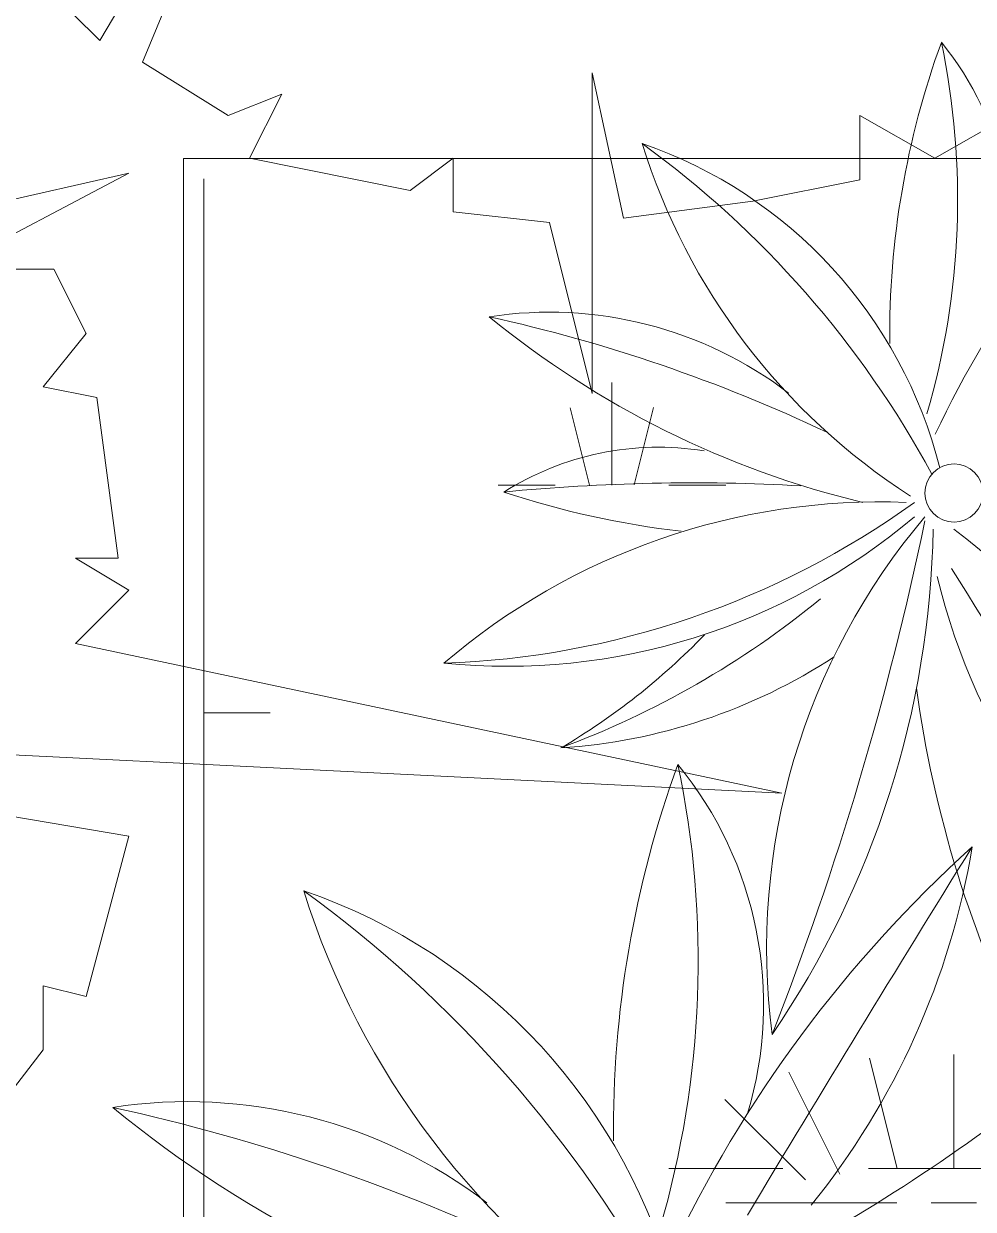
# Model space of a CAD drawing. Header units: millimetres. Extents: x 5357 to 259384, y -16348 to 109893.
# Drawn here: x 60174 to 60640, y 54771 to 55352 of the extents above; entities that cross this region are included whole.
import ezdxf

# ---------------------------------------------------------------- set-up
doc = ezdxf.new("R2010")
doc.units = ezdxf.units.MM
for name, color, linetype, lineweight in [('A-FLOR-PATT', 8, 'Continuous', 9), ('A-WALL', 113, 'Continuous', 9), ('G-IMPT', 8, 'Continuous', 9), ('L-PLNT', 71, 'Continuous', 9), ('L-PLNT-1', 7, 'Continuous', 9)]:
    doc.layers.add(name, color=color, linetype=linetype, lineweight=lineweight)

# ---------------------------------------------------------------- blocks, each defined once
blk = doc.blocks.new('CAY MAI VAN PHUC - CAY DUC SOC_dwg-2256080-TKCS_MB CẢNH QUAN CÂY XANH')
at = {"layer": 'G-IMPT', "flags": 128}
for points in [[(-326.32, 273.51), (-472.63, 306.73), (-359.57, 246.93), (-426.08, 246.93), (-446.03, 207.06), (-419.43, 173.84), (-452.68, 167.2), (-465.98, 67.53), (-439.38, 67.53), (-472.63, 47.6), (-439.38, 14.37), (-878.31, -78.65), (-80.26, -38.78), (-472.63, -105.23), (-446.03, -204.89), (-419.43, -198.25), (-419.43, -238.12), (-352.92, -324.49)], [(-326.32, -297.92), (-339.62, -364.36), (-313.02, -377.65), (-206.61, -271.34), (-366.22, -550.4), (-259.82, -417.52), (-213.26, -444.09), (-166.71, -417.52), (-166.71, -457.38), (-100.21, -470.67), (-19.93, -481.36), (-0.45, -390.94), (-0.45, -590.27), (26.15, -483.96), (86.01, -477.32), (86.01, -444.09), (112.61, -464.03), (212.36, -444.09), (192.41, -404.23), (225.66, -417.52), (278.87, -384.29), (199.06, -191.6), (305.47, -371), (338.72, -337.78)]]:
    blk.add_lwpolyline(points, dxfattribs=at)
blk = doc.blocks.new('CAY MAI VAN PHUC - CAY BONG TRANG-2256527-TKCS_MB CẢNH QUAN CÂY XANH')
at = {"extrusion": (0, 0, -1), "xscale": 0.7894736842105263, "yscale": 0.7894736842105263, "zscale": -0.7894736842105263, "rotation": 180}
blk.add_blockref('CAY MAI VAN PHUC - CAY DUC SOC_dwg-2256080-TKCS_MB CẢNH QUAN CÂY XANH', (0, 0), dxfattribs=at)
blk = doc.blocks.new('CAY DUA VAN PHAT - CAY DUA VAN PHAT_dwg-V456-TKCS_MB CẢNH QUAN CÂY XANH')
at = {"layer": 'G-IMPT'}
blk.add_circle((-146.8, 465.5), 28.5, dxfattribs=at)
for centre, radius, start, end in [((934.5, 1217.2), 484.2, 171.2807, 217.3319), ((2363.9, 1712), 1954, 192.4553, 205.3067), ((-423.2, 568.1), 1137.9, 13.4336, 39.4147), ((5.9, 342.3), 797.2, 32.8088, 72.6703), ((1228.1, 1817.9), 1216.7, 215.9709, 241.576), ((779.8, 1288.7), 567.6, 199.0692, 255.8486), ((519.7, 537.8), 657.8, 139.4024, 182.222), ((-816.9, 994.3), 837.6, 324.1916, 358.058), ((-595.9, 904.4), 619.1, 319.7296, 5.697), ((63.1, 862.6), 387.3, 171.2807, 217.3319), ((1206.7, 1258.5), 1563.2, 192.4553, 205.3067), ((-1023, 343.3), 910.3, 13.4336, 39.4147), ((93.6, 755), 285.3, 147.7766, 188.9369), ((1745.7, 721.9), 1902.5, 174.4112, 183.2032), ((-980.6, 631.9), 877.2, 6.6166, 18.285), ((-734.1, 1162.6), 893.4, 320.6802, 339.5986), ((-466.2, 1185.7), 660.5, 313.9588, 329.5669), ((-453.7, 887.7), 558.2, 326.9057, 356.2457), ((478.9, -252.1), 1051.7, 89.4613, 109.9839), ((-60.6, 919.8), 454.1, 199.0692, 255.8486), ((298, 1343.2), 973.3, 215.9709, 241.576), ((-679.7, 162.7), 637.7, 32.8088, 72.6703), ((311.6, 1657), 940.6, 258.2106, 286.2462), ((355, 1024.5), 372.2, 230.7445, 286.7036), ((1140, -402.5), 1267.2, 115.2182, 137.8561), ((17875.3, -28108.8), 33583.9, 121.03345, 121.75514), ((300.5, -7.1), 656.4, 82.645, 130.2275), ((-760.7, 3572.9), 3144.9, 281.7668, 291.3553), ((-128.2, 1396.1), 910.3, 271.0634, 304.2767), ((76.5, 1194.1), 756.6, 279.4235, 308.939), ((308.2, 679.2), 371.8, 282.004, 349.47), ((-1078.8, 1555.8), 1918.9, 319.7391, 330.0623), ((354.2, 677.7), 363.4, 274.943, 339.2141), ((-301.3, -312.8), 841.4, 89.4613, 109.9839), ((-109, -621.4), 1134.2, 63.4093, 82.2197), ((-435.1, 1214.5), 752.5, 258.2106, 286.2462), ((-400.5, 708.4), 297.8, 230.7445, 286.7036), ((227.5, -433.2), 1013.8, 115.2182, 137.8561), ((-208.7, -123.7), 622.5, 32.2613, 76.6297), ((421.3, 867.9), 667.4, 217.0531, 261.0676), ((-3546.8, -5190.9), 6640, 54.40802, 58.45357)]:
    blk.add_arc(centre, radius, start, end, dxfattribs=at)
blk = doc.blocks.new('CAY DUA VAN PHAT - CAY DUA VAN PHAT-V457-TKCS_MB CẢNH QUAN CÂY XANH')
at = {"extrusion": (0, 0, -1), "xscale": 0.5, "yscale": 0.5, "zscale": -0.5, "rotation": 180}
blk.add_blockref('CAY DUA VAN PHAT - CAY DUA VAN PHAT_dwg-V456-TKCS_MB CẢNH QUAN CÂY XANH', (151.82, 370.52), dxfattribs=at)

msp = doc.modelspace()

# ---------------------------------------------------------------- hatches: boundary and pattern name
at = {"layer": 'A-FLOR-PATT'}
h = msp.add_hatch(dxfattribs=at)
h.set_pattern_fill('FP_23', color=256, style=0, pattern_type=2)
h.set_pattern_definition([(0, (167.64, 11.2), (558.8, 558.8), [83.82, -16.764, 22.352, -16.764, -419.1]), (0, (167.64, 11.2), (558.8, 558.8), [-139.7, 83.82, -335.28]), (0, (139.7, 27.94), (558.8, 558.8), [55.88, -41.91, 83.82, -41.91, -335.28]), (0, (139.7, 27.94), (558.8, 558.8), [-223.52, 55.88, -279.4]), (0, (335.3, 251.46), (558.8, 558.8), [69.85, -27.94, 69.85, -391.16]), (0, (55.9, 363.2), (558.8, 558.8), [27.94, -55.88, 27.94, -447.04]), (90, (111.76, 363.2), (-558.8, 558.8), [50.292, -508.508]), (90, (279.4, 27.94), (-558.8, 558.8), [55.88, -502.92]), (90, (419.1, 251.46), (-558.8, 558.8), [55.88, -502.92]), (45, (352.04, 22.35), (0, 558.7996), [55.88, -734.383]), (135, (206.76, 22.35), (-558.7996, 0), [55.88, -734.383]), (63.435, (335.28, 25.15), (-0.0005, 558.8001), [55.88, -1193.635]), (75.964, (307.34, 27.94), (-0.00237, 558.80038), [55.88, -2248.111]), (75.964, (447.04, 251.46), (-0.00237, 558.80038), [44.704, -2259.287]), (75.964, (122.94, 363.22), (-0.00237, 558.80038), [39.116, -2264.875]), (104.036, (251.46, 27.94), (0.00237, 558.80038), [55.88, -2248.111]), (104.036, (391.16, 251.46), (0.00237, 558.80038), [44.704, -2259.287]), (104.036, (100.58, 363.22), (0.00237, 558.80038), [39.116, -2264.875]), (116.565, (223.52, 25.15), (0.0005, 558.8001), [55.88, -1193.634])])
h.paths.add_polyline_path([(60645.3, 50657.93), (60652.56, 50657.93), (60652.56, 55286.31), (60252.49, 55286.31), (60253.51, 55276.31), (60262.49, 55276.31), (60262.49, 53311.94), (60452.49, 53311.94), (60452.49, 50657.93)])

# ---------------------------------------------------------------- linework, layer by layer
at = {"layer": 'A-WALL'}
for p, q in [((60652.56, 55286.31), (60252.49, 55286.31)), ((60252.49, 53311.94), (60252.49, 55286.31)), ((60262.49, 55276.31), (60262.49, 53311.94))]:
    msp.add_line(p, q, dxfattribs=at)

# ---------------------------------------------------------------- block references
at = {"layer": 'L-PLNT', "rotation": 270.0000000000003}
msp.add_blockref('CAY DUA VAN PHAT - CAY DUA VAN PHAT-V457-TKCS_MB CẢNH QUAN CÂY XANH', (60492.56, 54896.94), dxfattribs=at)
at = {"layer": 'L-PLNT-1', "rotation": 180}
for p in [(60452.56, 55636.94), (59852.56, 55036.94)]:
    msp.add_blockref('CAY MAI VAN PHUC - CAY BONG TRANG-2256527-TKCS_MB CẢNH QUAN CÂY XANH', p, dxfattribs=at)

doc.saveas('drawing.dxf')
